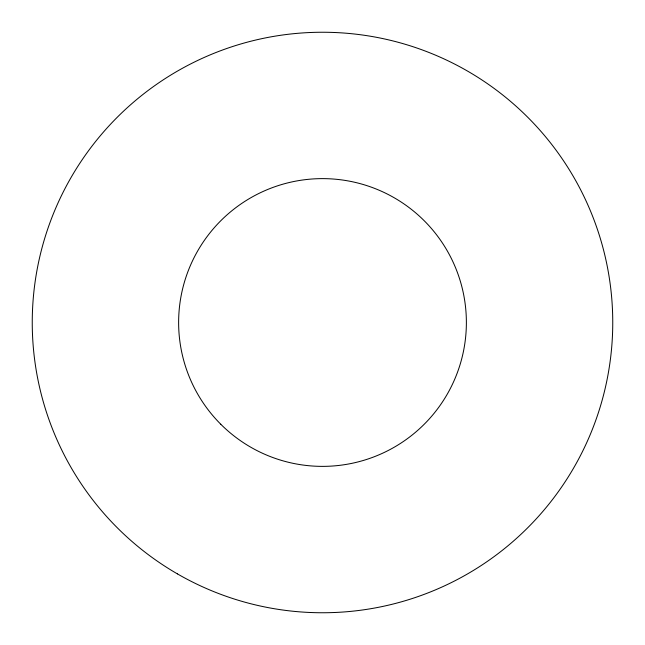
<?xml version="1.0" encoding="UTF-8"?>
<svg xmlns="http://www.w3.org/2000/svg" width="645" height="645" viewBox="0 0 645 645"><rect width="100%" height="100%" fill="white"/><g stroke="black" fill="none" stroke-linecap="round" stroke-linejoin="round"><path stroke-width="0.97" d="M220.767 424.233A143.875 143.875 0 0 0 461.473 359.741A143.875 143.875 0 0 0 285.259 183.527A143.875 143.875 0 0 0 220.767 424.233M177.375 573.865A290.25 290.25 0 0 0 612.75 322.5A290.25 290.25 0 0 0 177.375 71.135A290.25 290.25 0 0 0 177.375 573.865"/></g></svg>
